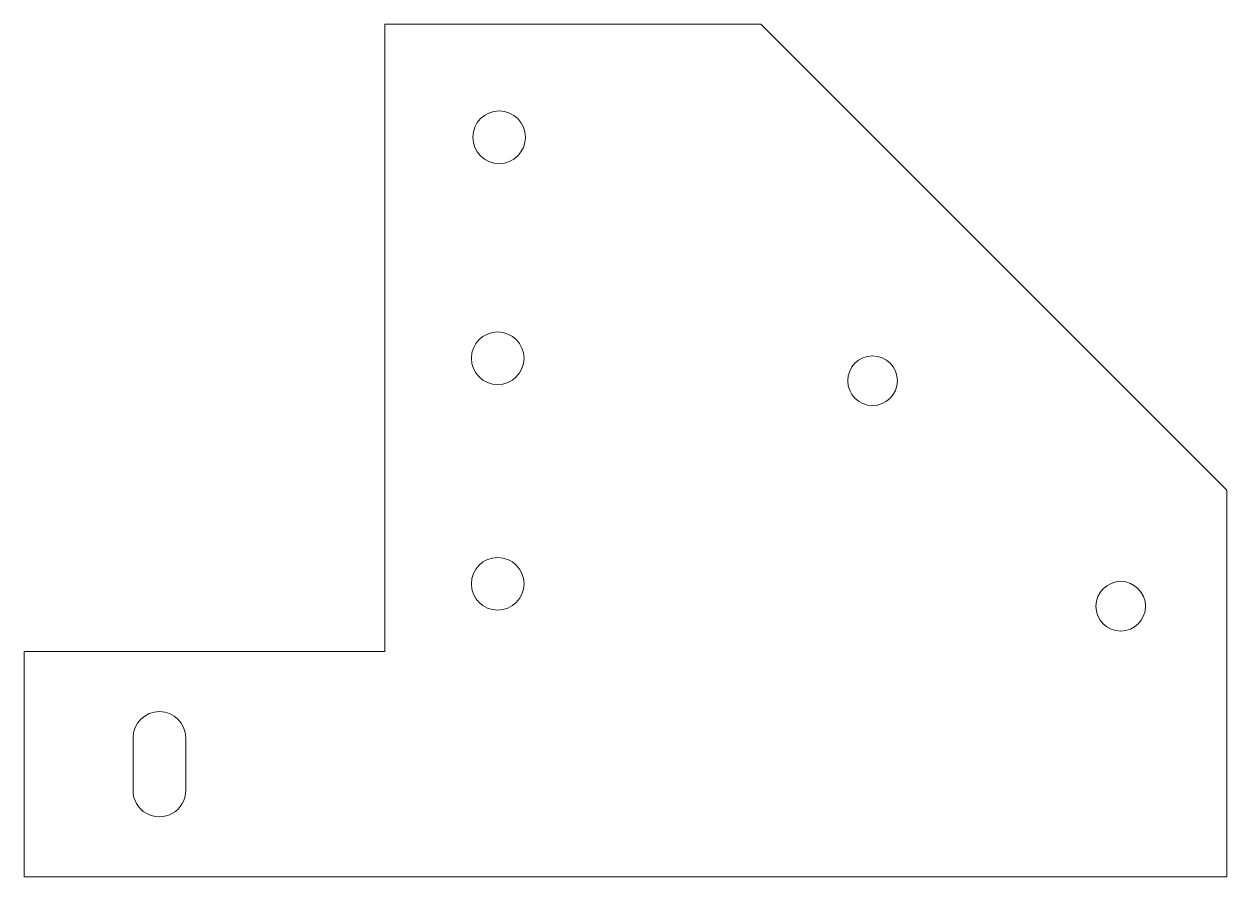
# Model space of a CAD drawing. Header units: millimetres. Extents: x -80 to 0, y 0 to 56.7.
import ezdxf

# ---------------------------------------------------------------- set-up
doc = ezdxf.new("R2010")
doc.units = ezdxf.units.MM

msp = doc.modelspace()

# ---------------------------------------------------------------- linework, layer by layer
at = {"color": 7, "linetype": 'Continuous', "lineweight": 15}
for p, q in [((-56, 56.73), (-56, 15)), ((-56, 56.73), (-31, 56.73)), ((-31, 56.73), (0, 25.717)), ((0, 25.717), (0, 0)), ((-56, 15), (-80, 15)), ((-80, 0), (-80, 15)), ((-72.75, 5.75), (-72.75, 9.25)), ((-69.25, 9.25), (-69.25, 5.75)), ((0, 0), (-80, 0))]:
    msp.add_line(p, q, dxfattribs=at)
for centre, radius in [((-48.405, 49.201), 1.75), ((-48.5, 34.5), 1.75), ((-23.571, 33.005), 1.65), ((-48.5, 19.5), 1.75), ((-7.063, 18.005), 1.65)]:
    msp.add_circle(centre, radius, dxfattribs=at)
for centre, start, end in [((-71, 9.25), 0, 180), ((-71, 5.75), 179.98848, 0)]:
    msp.add_arc(centre, 1.75, start, end, dxfattribs=at)

doc.saveas('drawing.dxf')
